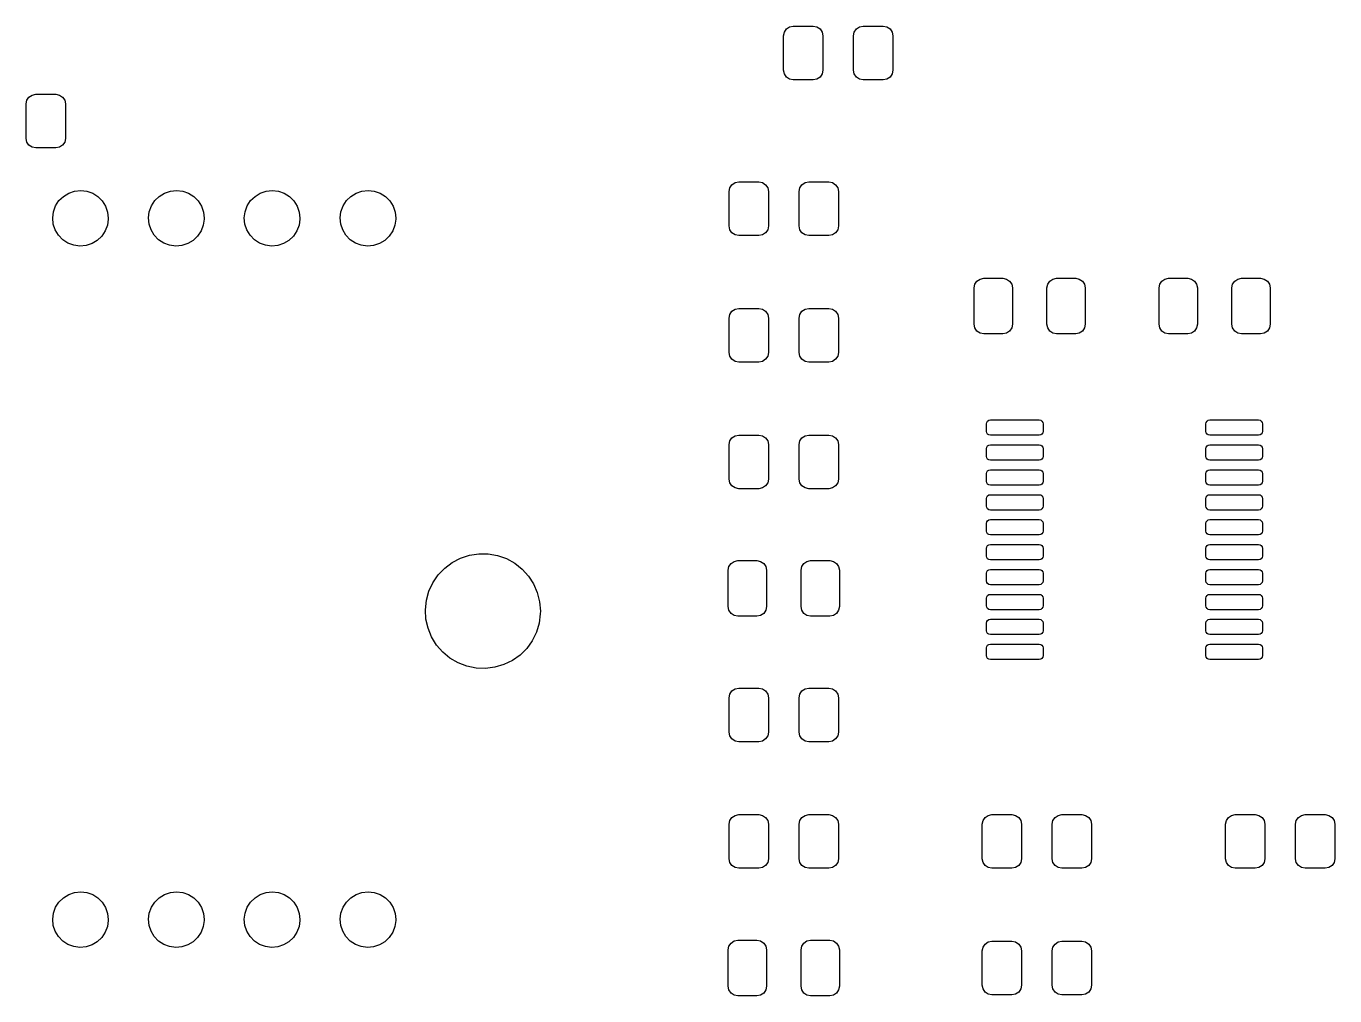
# Model space of a CAD drawing. Extents: x 42 to 170, y -237 to -32.
# Drawn here: x 73.55 to 107.7, y -214.34 to -189.04 of the extents above; entities that cross this region are included whole.
import ezdxf

# ---------------------------------------------------------------- set-up
doc = ezdxf.new("R2010")
doc.units = 0
doc.layers.add('BLACK', color=7, linetype='CONTINUOUS')

msp = doc.modelspace()

# ---------------------------------------------------------------- linework, layer by layer
at = {"layer": 'BLACK', "linetype": 'CONTINUOUS'}
for p, q in [((93.336, -189.192), (93.3902, -189.111)), ((93.3902, -189.111), (93.4713, -189.057)), ((93.4713, -189.057), (93.567, -189.038)), ((93.567, -189.038), (94.092, -189.038)), ((94.092, -189.038), (94.1877, -189.057)), ((94.1877, -189.057), (94.2688, -189.111)), ((94.2688, -189.111), (94.323, -189.192)), ((95.161, -189.192), (95.2152, -189.111)), ((95.2152, -189.111), (95.2963, -189.057)), ((95.2963, -189.057), (95.392, -189.038)), ((95.392, -189.038), (95.917, -189.038)), ((95.917, -189.038), (96.0127, -189.057)), ((96.0127, -189.057), (96.0938, -189.111)), ((96.0938, -189.111), (96.148, -189.192)), ((93.317, -189.288), (93.336, -189.192)), ((93.317, -190.188), (93.317, -189.288)), ((94.323, -189.192), (94.342, -189.288)), ((94.342, -189.288), (94.342, -190.188)), ((95.142, -189.288), (95.161, -189.192)), ((95.142, -190.188), (95.142, -189.288)), ((96.148, -189.192), (96.167, -189.288)), ((96.167, -189.288), (96.167, -190.188)), ((93.336, -190.284), (93.317, -190.188)), ((94.342, -190.188), (94.323, -190.284)), ((95.161, -190.284), (95.142, -190.188)), ((96.167, -190.188), (96.148, -190.284)), ((93.3902, -190.365), (93.336, -190.284)), ((93.4713, -190.419), (93.3902, -190.365)), ((93.567, -190.438), (93.4713, -190.419)), ((94.092, -190.438), (93.567, -190.438)), ((94.1877, -190.419), (94.092, -190.438)), ((94.2688, -190.365), (94.1877, -190.419)), ((94.323, -190.284), (94.2688, -190.365)), ((95.2152, -190.365), (95.161, -190.284)), ((95.2963, -190.419), (95.2152, -190.365)), ((95.392, -190.438), (95.2963, -190.419)), ((95.917, -190.438), (95.392, -190.438)), ((96.0127, -190.419), (95.917, -190.438)), ((96.0938, -190.365), (96.0127, -190.419)), ((96.148, -190.284), (96.0938, -190.365)), ((73.6252, -190.889), (73.7063, -190.835)), ((73.7063, -190.835), (73.802, -190.816)), ((73.802, -190.816), (74.327, -190.816)), ((74.327, -190.816), (74.4227, -190.835)), ((74.4227, -190.835), (74.5038, -190.889)), ((73.552, -191.066), (73.571, -190.97)), ((73.552, -191.966), (73.552, -191.066)), ((73.571, -190.97), (73.6252, -190.889)), ((74.5038, -190.889), (74.558, -190.97)), ((74.558, -190.97), (74.577, -191.066)), ((74.577, -191.066), (74.577, -191.966)), ((73.571, -192.062), (73.552, -191.966)), ((73.6252, -192.143), (73.571, -192.062)), ((73.7063, -192.197), (73.6252, -192.143)), ((73.802, -192.216), (73.7063, -192.197)), ((74.327, -192.216), (73.802, -192.216)), ((74.4227, -192.197), (74.327, -192.216)), ((74.5038, -192.143), (74.4227, -192.197)), ((74.558, -192.062), (74.5038, -192.143)), ((74.577, -191.966), (74.558, -192.062)), ((91.8965, -193.352), (91.9155, -193.256)), ((91.9155, -193.256), (91.9697, -193.175)), ((91.9697, -193.175), (92.0508, -193.121)), ((92.0508, -193.121), (92.1465, -193.102)), ((92.1465, -193.102), (92.6715, -193.102)), ((92.6715, -193.102), (92.7672, -193.121)), ((92.7672, -193.121), (92.8483, -193.175)), ((92.8483, -193.175), (92.9025, -193.256)), ((92.9025, -193.256), (92.9215, -193.352)), ((93.7215, -193.352), (93.7405, -193.256)), ((93.7405, -193.256), (93.7947, -193.175)), ((93.7947, -193.175), (93.8758, -193.121)), ((93.8758, -193.121), (93.9715, -193.102)), ((93.9715, -193.102), (94.4965, -193.102)), ((94.4965, -193.102), (94.5922, -193.121)), ((94.5922, -193.121), (94.6733, -193.175)), ((94.6733, -193.175), (94.7275, -193.256)), ((94.7275, -193.256), (94.7465, -193.352)), ((74.3199, -193.727), (74.4075, -193.591)), ((74.4075, -193.591), (74.5232, -193.478)), ((74.5232, -193.478), (74.661, -193.393)), ((74.661, -193.393), (74.8141, -193.341)), ((74.8141, -193.341), (74.9751, -193.324)), ((74.9751, -193.324), (75.1357, -193.343)), ((75.1357, -193.343), (75.2882, -193.398)), ((75.2882, -193.398), (75.4248, -193.484)), ((75.4248, -193.484), (75.5388, -193.599)), ((75.5388, -193.599), (75.6245, -193.736)), ((76.8199, -193.727), (76.9075, -193.591)), ((76.9075, -193.591), (77.0232, -193.478)), ((77.0232, -193.478), (77.161, -193.393)), ((77.161, -193.393), (77.3141, -193.341)), ((77.3141, -193.341), (77.4751, -193.324)), ((77.4751, -193.324), (77.6357, -193.343)), ((77.6357, -193.343), (77.7882, -193.398)), ((77.7882, -193.398), (77.9248, -193.484)), ((77.9248, -193.484), (78.0388, -193.599)), ((78.0388, -193.599), (78.1245, -193.736)), ((79.3199, -193.727), (79.4075, -193.591)), ((79.4075, -193.591), (79.5232, -193.478)), ((79.5232, -193.478), (79.661, -193.393)), ((79.661, -193.393), (79.8141, -193.341)), ((79.8141, -193.341), (79.9751, -193.324)), ((79.9751, -193.324), (80.1357, -193.343)), ((80.1357, -193.343), (80.2882, -193.398)), ((80.2882, -193.398), (80.4248, -193.484)), ((80.4248, -193.484), (80.5388, -193.599)), ((80.5388, -193.599), (80.6245, -193.736)), ((81.8199, -193.727), (81.9075, -193.591)), ((81.9075, -193.591), (82.0232, -193.478)), ((82.0232, -193.478), (82.161, -193.393)), ((82.161, -193.393), (82.3141, -193.341)), ((82.3141, -193.341), (82.4751, -193.324)), ((82.4751, -193.324), (82.6357, -193.343)), ((82.6357, -193.343), (82.7882, -193.398)), ((82.7882, -193.398), (82.9248, -193.484)), ((82.9248, -193.484), (83.0388, -193.599)), ((83.0388, -193.599), (83.1245, -193.736)), ((91.8965, -194.252), (91.8965, -193.352)), ((92.9215, -193.352), (92.9215, -194.252)), ((93.7215, -194.252), (93.7215, -193.352)), ((94.7465, -193.352), (94.7465, -194.252)), ((74.2443, -194.04), (74.2646, -193.879)), ((74.2646, -193.879), (74.3199, -193.727)), ((75.6245, -193.736), (75.6778, -193.889)), ((75.6778, -193.889), (75.6958, -194.05)), ((76.7443, -194.04), (76.7646, -193.879)), ((76.7646, -193.879), (76.8199, -193.727)), ((78.1245, -193.736), (78.1778, -193.889)), ((78.1778, -193.889), (78.1958, -194.05)), ((79.2443, -194.04), (79.2646, -193.879)), ((79.2646, -193.879), (79.3199, -193.727)), ((80.6245, -193.736), (80.6778, -193.889)), ((80.6778, -193.889), (80.6958, -194.05)), ((81.7443, -194.04), (81.7646, -193.879)), ((81.7646, -193.879), (81.8199, -193.727)), ((83.1245, -193.736), (83.1778, -193.889)), ((83.1778, -193.889), (83.1958, -194.05)), ((74.2601, -194.201), (74.2443, -194.04)), ((74.3111, -194.354), (74.2601, -194.201)), ((75.673, -194.23), (75.6155, -194.382)), ((75.6955, -194.07), (75.673, -194.23)), ((75.6958, -194.05), (75.6955, -194.07)), ((76.7601, -194.201), (76.7443, -194.04)), ((76.8111, -194.354), (76.7601, -194.201)), ((78.173, -194.23), (78.1155, -194.382)), ((78.1955, -194.07), (78.173, -194.23)), ((78.1958, -194.05), (78.1955, -194.07)), ((79.2601, -194.201), (79.2443, -194.04)), ((79.3111, -194.354), (79.2601, -194.201)), ((80.673, -194.23), (80.6155, -194.382)), ((80.6955, -194.07), (80.673, -194.23)), ((80.6958, -194.05), (80.6955, -194.07)), ((81.7601, -194.201), (81.7443, -194.04)), ((81.8111, -194.354), (81.7601, -194.201)), ((83.173, -194.23), (83.1155, -194.382)), ((83.1955, -194.07), (83.173, -194.23)), ((83.1958, -194.05), (83.1955, -194.07)), ((91.9155, -194.348), (91.8965, -194.252)), ((92.9215, -194.252), (92.9025, -194.348)), ((93.7405, -194.348), (93.7215, -194.252)), ((94.7465, -194.252), (94.7275, -194.348)), ((74.395, -194.493), (74.3111, -194.354)), ((74.5074, -194.609), (74.395, -194.493)), ((74.6428, -194.698), (74.5074, -194.609)), ((75.4088, -194.628), (75.2698, -194.711)), ((75.526, -194.517), (75.4088, -194.628)), ((75.6155, -194.382), (75.526, -194.517)), ((76.895, -194.493), (76.8111, -194.354)), ((77.0074, -194.609), (76.895, -194.493)), ((77.1428, -194.698), (77.0074, -194.609)), ((77.9088, -194.628), (77.7698, -194.711)), ((78.026, -194.517), (77.9088, -194.628)), ((78.1155, -194.382), (78.026, -194.517)), ((79.395, -194.493), (79.3111, -194.354)), ((79.5074, -194.609), (79.395, -194.493)), ((79.6428, -194.698), (79.5074, -194.609)), ((80.4088, -194.628), (80.2698, -194.711)), ((80.526, -194.517), (80.4088, -194.628)), ((80.6155, -194.382), (80.526, -194.517)), ((81.895, -194.493), (81.8111, -194.354)), ((82.0074, -194.609), (81.895, -194.493)), ((82.1428, -194.698), (82.0074, -194.609)), ((82.9088, -194.628), (82.7698, -194.711)), ((83.026, -194.517), (82.9088, -194.628)), ((83.1155, -194.382), (83.026, -194.517)), ((91.9697, -194.429), (91.9155, -194.348)), ((92.0508, -194.483), (91.9697, -194.429)), ((92.1465, -194.502), (92.0508, -194.483)), ((92.6715, -194.502), (92.1465, -194.502)), ((92.7672, -194.483), (92.6715, -194.502)), ((92.8483, -194.429), (92.7672, -194.483)), ((92.9025, -194.348), (92.8483, -194.429)), ((93.7947, -194.429), (93.7405, -194.348)), ((93.8758, -194.483), (93.7947, -194.429)), ((93.9715, -194.502), (93.8758, -194.483)), ((94.4965, -194.502), (93.9715, -194.502)), ((94.5922, -194.483), (94.4965, -194.502)), ((94.6733, -194.429), (94.5922, -194.483)), ((94.7275, -194.348), (94.6733, -194.429)), ((74.7944, -194.754), (74.6428, -194.698)), ((74.9548, -194.776), (74.7944, -194.754)), ((75.1159, -194.761), (74.9548, -194.776)), ((75.2698, -194.711), (75.1159, -194.761)), ((77.2944, -194.754), (77.1428, -194.698)), ((77.4548, -194.776), (77.2944, -194.754)), ((77.6159, -194.761), (77.4548, -194.776)), ((77.7698, -194.711), (77.6159, -194.761)), ((79.7944, -194.754), (79.6428, -194.698)), ((79.9548, -194.776), (79.7944, -194.754)), ((80.1159, -194.761), (79.9548, -194.776)), ((80.2698, -194.711), (80.1159, -194.761)), ((82.2944, -194.754), (82.1428, -194.698)), ((82.4548, -194.776), (82.2944, -194.754)), ((82.6159, -194.761), (82.4548, -194.776)), ((82.7698, -194.711), (82.6159, -194.761)), ((98.3607, -195.69), (98.4418, -195.636)), ((98.4418, -195.636), (98.5375, -195.617)), ((98.5375, -195.617), (99.0375, -195.617)), ((99.0375, -195.617), (99.1332, -195.636)), ((99.1332, -195.636), (99.2143, -195.69)), ((100.261, -195.69), (100.342, -195.636)), ((100.342, -195.636), (100.438, -195.617)), ((100.438, -195.617), (100.938, -195.617)), ((100.938, -195.617), (101.033, -195.636)), ((101.033, -195.636), (101.114, -195.69)), ((103.187, -195.69), (103.268, -195.636)), ((103.268, -195.636), (103.364, -195.617)), ((103.364, -195.617), (103.864, -195.617)), ((103.864, -195.617), (103.959, -195.636)), ((103.959, -195.636), (104.04, -195.69)), ((105.087, -195.69), (105.168, -195.636)), ((105.168, -195.636), (105.263, -195.617)), ((105.263, -195.617), (105.763, -195.617)), ((105.763, -195.617), (105.859, -195.636)), ((105.859, -195.636), (105.94, -195.69)), ((98.2875, -195.867), (98.3065, -195.771)), ((98.2875, -196.817), (98.2875, -195.867)), ((98.3065, -195.771), (98.3607, -195.69)), ((99.2143, -195.69), (99.2685, -195.771)), ((99.2685, -195.771), (99.2875, -195.867)), ((99.2875, -195.867), (99.2875, -196.817)), ((100.188, -195.867), (100.207, -195.771)), ((100.188, -196.817), (100.188, -195.867)), ((100.207, -195.771), (100.261, -195.69)), ((101.114, -195.69), (101.168, -195.771)), ((101.168, -195.771), (101.188, -195.867)), ((101.188, -195.867), (101.188, -196.817)), ((103.114, -195.867), (103.133, -195.771)), ((103.114, -196.817), (103.114, -195.867)), ((103.133, -195.771), (103.187, -195.69)), ((104.04, -195.69), (104.094, -195.771)), ((104.094, -195.771), (104.114, -195.867)), ((104.114, -195.867), (104.114, -196.817)), ((105.013, -195.867), (105.033, -195.771)), ((105.013, -196.817), (105.013, -195.867)), ((105.033, -195.771), (105.087, -195.69)), ((105.94, -195.69), (105.994, -195.771)), ((105.994, -195.771), (106.013, -195.867)), ((106.013, -195.867), (106.013, -196.817)), ((91.8965, -196.654), (91.9155, -196.558)), ((91.8965, -197.554), (91.8965, -196.654)), ((91.9155, -196.558), (91.9697, -196.477)), ((91.9697, -196.477), (92.0508, -196.423)), ((92.0508, -196.423), (92.1465, -196.404)), ((92.1465, -196.404), (92.6715, -196.404)), ((92.6715, -196.404), (92.7672, -196.423)), ((92.7672, -196.423), (92.8483, -196.477)), ((92.8483, -196.477), (92.9025, -196.558)), ((92.9025, -196.558), (92.9215, -196.654)), ((92.9215, -196.654), (92.9215, -197.554)), ((93.7215, -196.654), (93.7405, -196.558)), ((93.7215, -197.554), (93.7215, -196.654)), ((93.7405, -196.558), (93.7947, -196.477)), ((93.7947, -196.477), (93.8758, -196.423)), ((93.8758, -196.423), (93.9715, -196.404)), ((93.9715, -196.404), (94.4965, -196.404)), ((94.4965, -196.404), (94.5922, -196.423)), ((94.5922, -196.423), (94.6733, -196.477)), ((94.6733, -196.477), (94.7275, -196.558)), ((94.7275, -196.558), (94.7465, -196.654)), ((94.7465, -196.654), (94.7465, -197.554)), ((98.3065, -196.913), (98.2875, -196.817)), ((98.3607, -196.994), (98.3065, -196.913)), ((98.4418, -197.048), (98.3607, -196.994)), ((99.2143, -196.994), (99.1332, -197.048)), ((99.2685, -196.913), (99.2143, -196.994)), ((99.2875, -196.817), (99.2685, -196.913)), ((100.207, -196.913), (100.188, -196.817)), ((100.261, -196.994), (100.207, -196.913)), ((100.342, -197.048), (100.261, -196.994)), ((101.114, -196.994), (101.033, -197.048)), ((101.168, -196.913), (101.114, -196.994)), ((101.188, -196.817), (101.168, -196.913)), ((103.133, -196.913), (103.114, -196.817)), ((103.187, -196.994), (103.133, -196.913)), ((103.268, -197.048), (103.187, -196.994)), ((104.04, -196.994), (103.959, -197.048)), ((104.094, -196.913), (104.04, -196.994)), ((104.114, -196.817), (104.094, -196.913)), ((105.033, -196.913), (105.013, -196.817)), ((105.087, -196.994), (105.033, -196.913)), ((105.168, -197.048), (105.087, -196.994)), ((105.94, -196.994), (105.859, -197.048)), ((105.994, -196.913), (105.94, -196.994)), ((106.013, -196.817), (105.994, -196.913)), ((98.5375, -197.067), (98.4418, -197.048)), ((99.0375, -197.067), (98.5375, -197.067)), ((99.1332, -197.048), (99.0375, -197.067)), ((100.438, -197.067), (100.342, -197.048)), ((100.938, -197.067), (100.438, -197.067)), ((101.033, -197.048), (100.938, -197.067)), ((103.364, -197.067), (103.268, -197.048)), ((103.864, -197.067), (103.364, -197.067)), ((103.959, -197.048), (103.864, -197.067)), ((105.263, -197.067), (105.168, -197.048)), ((105.763, -197.067), (105.263, -197.067)), ((105.859, -197.048), (105.763, -197.067)), ((91.9155, -197.65), (91.8965, -197.554)), ((91.9697, -197.731), (91.9155, -197.65)), ((92.9025, -197.65), (92.8483, -197.731)), ((92.9215, -197.554), (92.9025, -197.65)), ((93.7405, -197.65), (93.7215, -197.554)), ((93.7947, -197.731), (93.7405, -197.65)), ((94.7275, -197.65), (94.6733, -197.731)), ((94.7465, -197.554), (94.7275, -197.65)), ((92.0508, -197.785), (91.9697, -197.731)), ((92.1465, -197.804), (92.0508, -197.785)), ((92.6715, -197.804), (92.1465, -197.804)), ((92.7672, -197.785), (92.6715, -197.804)), ((92.8483, -197.731), (92.7672, -197.785)), ((93.8758, -197.785), (93.7947, -197.731)), ((93.9715, -197.804), (93.8758, -197.785)), ((94.4965, -197.804), (93.9715, -197.804)), ((94.5922, -197.785), (94.4965, -197.804)), ((94.6733, -197.731), (94.5922, -197.785)), ((98.6115, -199.413), (98.6191, -199.375)), ((98.6115, -199.613), (98.6115, -199.413)), ((98.6191, -199.375), (98.6408, -199.342)), ((98.6408, -199.342), (98.6732, -199.321)), ((98.6732, -199.321), (98.7115, -199.313)), ((98.7115, -199.313), (99.9865, -199.313)), ((99.9865, -199.313), (100.025, -199.321)), ((100.025, -199.321), (100.057, -199.342)), ((100.057, -199.342), (100.079, -199.375)), ((100.079, -199.375), (100.087, -199.413)), ((100.087, -199.413), (100.087, -199.613)), ((104.337, -199.413), (104.344, -199.375)), ((104.337, -199.613), (104.337, -199.413)), ((104.344, -199.375), (104.366, -199.342)), ((104.366, -199.342), (104.398, -199.321)), ((104.398, -199.321), (104.436, -199.313)), ((104.436, -199.313), (105.712, -199.313)), ((105.712, -199.313), (105.75, -199.321)), ((105.75, -199.321), (105.782, -199.342)), ((105.782, -199.342), (105.804, -199.375)), ((105.804, -199.375), (105.811, -199.413)), ((105.811, -199.413), (105.811, -199.613)), ((91.9697, -199.779), (92.0508, -199.725)), ((92.0508, -199.725), (92.1465, -199.706)), ((92.1465, -199.706), (92.6715, -199.706)), ((92.6715, -199.706), (92.7672, -199.725)), ((92.7672, -199.725), (92.8483, -199.779)), ((93.7947, -199.779), (93.8758, -199.725)), ((93.8758, -199.725), (93.9715, -199.706)), ((93.9715, -199.706), (94.4965, -199.706)), ((94.4965, -199.706), (94.5922, -199.725)), ((94.5922, -199.725), (94.6733, -199.779)), ((98.6191, -199.651), (98.6115, -199.613)), ((98.6408, -199.684), (98.6191, -199.651)), ((98.6732, -199.705), (98.6408, -199.684)), ((98.7115, -199.713), (98.6732, -199.705)), ((99.9865, -199.713), (98.7115, -199.713)), ((100.025, -199.705), (99.9865, -199.713)), ((100.057, -199.684), (100.025, -199.705)), ((100.079, -199.651), (100.057, -199.684)), ((100.087, -199.613), (100.079, -199.651)), ((104.344, -199.651), (104.337, -199.613)), ((104.366, -199.684), (104.344, -199.651)), ((104.398, -199.705), (104.366, -199.684)), ((104.436, -199.713), (104.398, -199.705)), ((105.712, -199.713), (104.436, -199.713)), ((105.75, -199.705), (105.712, -199.713)), ((105.782, -199.684), (105.75, -199.705)), ((105.804, -199.651), (105.782, -199.684)), ((105.811, -199.613), (105.804, -199.651)), ((91.8965, -199.956), (91.9155, -199.86)), ((91.8965, -200.856), (91.8965, -199.956)), ((91.9155, -199.86), (91.9697, -199.779)), ((92.8483, -199.779), (92.9025, -199.86)), ((92.9025, -199.86), (92.9215, -199.956)), ((92.9215, -199.956), (92.9215, -200.856)), ((93.7215, -199.956), (93.7405, -199.86)), ((93.7215, -200.856), (93.7215, -199.956)), ((93.7405, -199.86), (93.7947, -199.779)), ((94.6733, -199.779), (94.7275, -199.86)), ((94.7275, -199.86), (94.7465, -199.956)), ((94.7465, -199.956), (94.7465, -200.856)), ((98.6115, -200.063), (98.6191, -200.025)), ((98.6115, -200.263), (98.6115, -200.063)), ((98.6191, -200.025), (98.6408, -199.992)), ((98.6408, -199.992), (98.6732, -199.971)), ((98.6732, -199.971), (98.7115, -199.963)), ((98.7115, -199.963), (99.9865, -199.963)), ((99.9865, -199.963), (100.025, -199.971)), ((100.025, -199.971), (100.057, -199.992)), ((100.057, -199.992), (100.079, -200.025)), ((100.079, -200.025), (100.087, -200.063)), ((100.087, -200.063), (100.087, -200.263)), ((104.337, -200.063), (104.344, -200.025)), ((104.337, -200.263), (104.337, -200.063)), ((104.344, -200.025), (104.366, -199.992)), ((104.366, -199.992), (104.398, -199.971)), ((104.398, -199.971), (104.436, -199.963)), ((104.436, -199.963), (105.712, -199.963)), ((105.712, -199.963), (105.75, -199.971)), ((105.75, -199.971), (105.782, -199.992)), ((105.782, -199.992), (105.804, -200.025)), ((105.804, -200.025), (105.811, -200.063)), ((105.811, -200.063), (105.811, -200.263)), ((98.6191, -200.301), (98.6115, -200.263)), ((98.6408, -200.334), (98.6191, -200.301)), ((98.6732, -200.355), (98.6408, -200.334)), ((98.7115, -200.363), (98.6732, -200.355)), ((99.9865, -200.363), (98.7115, -200.363)), ((100.025, -200.355), (99.9865, -200.363)), ((100.057, -200.334), (100.025, -200.355)), ((100.079, -200.301), (100.057, -200.334)), ((100.087, -200.263), (100.079, -200.301)), ((104.344, -200.301), (104.337, -200.263)), ((104.366, -200.334), (104.344, -200.301)), ((104.398, -200.355), (104.366, -200.334)), ((104.436, -200.363), (104.398, -200.355)), ((105.712, -200.363), (104.436, -200.363)), ((105.75, -200.355), (105.712, -200.363)), ((105.782, -200.334), (105.75, -200.355)), ((105.804, -200.301), (105.782, -200.334)), ((105.811, -200.263), (105.804, -200.301)), ((98.6115, -200.713), (98.6191, -200.675)), ((98.6115, -200.913), (98.6115, -200.713)), ((98.6191, -200.675), (98.6408, -200.642)), ((98.6408, -200.642), (98.6732, -200.621)), ((98.6732, -200.621), (98.7115, -200.613)), ((98.7115, -200.613), (99.9865, -200.613)), ((99.9865, -200.613), (100.025, -200.621)), ((100.025, -200.621), (100.057, -200.642)), ((100.057, -200.642), (100.079, -200.675)), ((100.079, -200.675), (100.087, -200.713)), ((100.087, -200.713), (100.087, -200.913)), ((104.337, -200.713), (104.344, -200.675)), ((104.337, -200.913), (104.337, -200.713)), ((104.344, -200.675), (104.366, -200.642)), ((104.366, -200.642), (104.398, -200.621)), ((104.398, -200.621), (104.436, -200.613)), ((104.436, -200.613), (105.712, -200.613)), ((105.712, -200.613), (105.75, -200.621)), ((105.75, -200.621), (105.782, -200.642)), ((105.782, -200.642), (105.804, -200.675)), ((105.804, -200.675), (105.811, -200.713)), ((105.811, -200.713), (105.811, -200.913)), ((91.9155, -200.952), (91.8965, -200.856)), ((91.9697, -201.033), (91.9155, -200.952)), ((92.0508, -201.087), (91.9697, -201.033)), ((92.1465, -201.106), (92.0508, -201.087)), ((92.6715, -201.106), (92.1465, -201.106)), ((92.7672, -201.087), (92.6715, -201.106)), ((92.8483, -201.033), (92.7672, -201.087)), ((92.9025, -200.952), (92.8483, -201.033)), ((92.9215, -200.856), (92.9025, -200.952)), ((93.7405, -200.952), (93.7215, -200.856)), ((93.7947, -201.033), (93.7405, -200.952)), ((93.8758, -201.087), (93.7947, -201.033)), ((93.9715, -201.106), (93.8758, -201.087)), ((94.4965, -201.106), (93.9715, -201.106)), ((94.5922, -201.087), (94.4965, -201.106)), ((94.6733, -201.033), (94.5922, -201.087)), ((94.7275, -200.952), (94.6733, -201.033)), ((94.7465, -200.856), (94.7275, -200.952)), ((98.6191, -200.951), (98.6115, -200.913)), ((98.6408, -200.984), (98.6191, -200.951)), ((98.6732, -201.005), (98.6408, -200.984)), ((98.7115, -201.013), (98.6732, -201.005)), ((99.9865, -201.013), (98.7115, -201.013)), ((100.025, -201.005), (99.9865, -201.013)), ((100.057, -200.984), (100.025, -201.005)), ((100.079, -200.951), (100.057, -200.984)), ((100.087, -200.913), (100.079, -200.951)), ((104.344, -200.951), (104.337, -200.913)), ((104.366, -200.984), (104.344, -200.951)), ((104.398, -201.005), (104.366, -200.984)), ((104.436, -201.013), (104.398, -201.005)), ((105.712, -201.013), (104.436, -201.013)), ((105.75, -201.005), (105.712, -201.013)), ((105.782, -200.984), (105.75, -201.005)), ((105.804, -200.951), (105.782, -200.984)), ((105.811, -200.913), (105.804, -200.951)), ((98.6115, -201.363), (98.6191, -201.325)), ((98.6115, -201.563), (98.6115, -201.363)), ((98.6191, -201.325), (98.6408, -201.292)), ((98.6408, -201.292), (98.6732, -201.271)), ((98.6732, -201.271), (98.7115, -201.263)), ((98.7115, -201.263), (99.9865, -201.263)), ((99.9865, -201.263), (100.025, -201.271)), ((100.025, -201.271), (100.057, -201.292)), ((100.057, -201.292), (100.079, -201.325)), ((100.079, -201.325), (100.087, -201.363)), ((100.087, -201.363), (100.087, -201.563)), ((104.337, -201.363), (104.344, -201.325)), ((104.337, -201.563), (104.337, -201.363)), ((104.344, -201.325), (104.366, -201.292)), ((104.366, -201.292), (104.398, -201.271)), ((104.398, -201.271), (104.436, -201.263)), ((104.436, -201.263), (105.712, -201.263)), ((105.712, -201.263), (105.75, -201.271)), ((105.75, -201.271), (105.782, -201.292)), ((105.782, -201.292), (105.804, -201.325)), ((105.804, -201.325), (105.811, -201.363)), ((105.811, -201.363), (105.811, -201.563)), ((98.6191, -201.601), (98.6115, -201.563)), ((98.6408, -201.634), (98.6191, -201.601)), ((98.6732, -201.655), (98.6408, -201.634)), ((98.7115, -201.663), (98.6732, -201.655)), ((99.9865, -201.663), (98.7115, -201.663)), ((100.025, -201.655), (99.9865, -201.663)), ((100.057, -201.634), (100.025, -201.655)), ((100.079, -201.601), (100.057, -201.634)), ((100.087, -201.563), (100.079, -201.601)), ((104.344, -201.601), (104.337, -201.563)), ((104.366, -201.634), (104.344, -201.601)), ((104.398, -201.655), (104.366, -201.634)), ((104.436, -201.663), (104.398, -201.655)), ((105.712, -201.663), (104.436, -201.663)), ((105.75, -201.655), (105.712, -201.663)), ((105.782, -201.634), (105.75, -201.655)), ((105.804, -201.601), (105.782, -201.634)), ((105.811, -201.563), (105.804, -201.601)), ((98.6115, -202.013), (98.6191, -201.975)), ((98.6115, -202.213), (98.6115, -202.013)), ((98.6191, -201.975), (98.6408, -201.942)), ((98.6408, -201.942), (98.6732, -201.921)), ((98.6732, -201.921), (98.7115, -201.913)), ((98.7115, -201.913), (99.9865, -201.913)), ((99.9865, -201.913), (100.025, -201.921)), ((100.025, -201.921), (100.057, -201.942)), ((100.057, -201.942), (100.079, -201.975)), ((100.079, -201.975), (100.087, -202.013)), ((100.087, -202.013), (100.087, -202.213)), ((104.337, -202.013), (104.344, -201.975)), ((104.337, -202.213), (104.337, -202.013)), ((104.344, -201.975), (104.366, -201.942)), ((104.366, -201.942), (104.398, -201.921)), ((104.398, -201.921), (104.436, -201.913)), ((104.436, -201.913), (105.712, -201.913)), ((105.712, -201.913), (105.75, -201.921)), ((105.75, -201.921), (105.782, -201.942)), ((105.782, -201.942), (105.804, -201.975)), ((105.804, -201.975), (105.811, -202.013)), ((105.811, -202.013), (105.811, -202.213)), ((98.6191, -202.251), (98.6115, -202.213)), ((98.6408, -202.284), (98.6191, -202.251)), ((98.6732, -202.305), (98.6408, -202.284)), ((98.7115, -202.313), (98.6732, -202.305)), ((99.9865, -202.313), (98.7115, -202.313)), ((100.025, -202.305), (99.9865, -202.313)), ((100.057, -202.284), (100.025, -202.305)), ((100.079, -202.251), (100.057, -202.284)), ((100.087, -202.213), (100.079, -202.251)), ((104.344, -202.251), (104.337, -202.213)), ((104.366, -202.284), (104.344, -202.251)), ((104.398, -202.305), (104.366, -202.284)), ((104.436, -202.313), (104.398, -202.305)), ((105.712, -202.313), (104.436, -202.313)), ((105.75, -202.305), (105.712, -202.313)), ((105.782, -202.284), (105.75, -202.305)), ((105.804, -202.251), (105.782, -202.284)), ((105.811, -202.213), (105.804, -202.251)), ((85.1224, -202.841), (85.3654, -202.804)), ((85.3654, -202.804), (85.6112, -202.807)), ((85.6112, -202.807), (85.8532, -202.85)), ((98.6115, -202.663), (98.6191, -202.625)), ((98.6115, -202.863), (98.6115, -202.663)), ((98.6191, -202.625), (98.6408, -202.592)), ((98.6408, -202.592), (98.6732, -202.571)), ((98.6732, -202.571), (98.7115, -202.563)), ((98.7115, -202.563), (99.9865, -202.563)), ((99.9865, -202.563), (100.025, -202.571)), ((100.025, -202.571), (100.057, -202.592)), ((100.057, -202.592), (100.079, -202.625)), ((100.079, -202.625), (100.087, -202.663)), ((100.087, -202.663), (100.087, -202.863)), ((104.337, -202.663), (104.344, -202.625)), ((104.337, -202.863), (104.337, -202.663)), ((104.344, -202.625), (104.366, -202.592)), ((104.366, -202.592), (104.398, -202.571)), ((104.398, -202.571), (104.436, -202.563)), ((104.436, -202.563), (105.712, -202.563)), ((105.712, -202.563), (105.75, -202.571)), ((105.75, -202.571), (105.782, -202.592)), ((105.782, -202.592), (105.804, -202.625)), ((105.804, -202.625), (105.811, -202.663)), ((105.811, -202.663), (105.811, -202.863)), ((84.3043, -203.356), (84.4741, -203.178)), ((84.4741, -203.178), (84.6707, -203.031)), ((84.6707, -203.031), (84.8887, -202.917)), ((84.8887, -202.917), (85.1224, -202.841)), ((85.8532, -202.85), (86.0849, -202.932)), ((86.0849, -202.932), (86.3001, -203.051)), ((86.3001, -203.051), (86.493, -203.203)), ((91.8715, -203.233), (91.8905, -203.137)), ((91.8905, -203.137), (91.9447, -203.056)), ((91.9447, -203.056), (92.0258, -203.002)), ((92.0258, -203.002), (92.1215, -202.983)), ((92.1215, -202.983), (92.6215, -202.983)), ((92.6215, -202.983), (92.7172, -203.002)), ((92.7172, -203.002), (92.7983, -203.056)), ((92.7983, -203.056), (92.8525, -203.137)), ((92.8525, -203.137), (92.8715, -203.233)), ((93.7715, -203.233), (93.7905, -203.137)), ((93.7905, -203.137), (93.8447, -203.056)), ((93.8447, -203.056), (93.9258, -203.002)), ((93.9258, -203.002), (94.0215, -202.983)), ((94.0215, -202.983), (94.5215, -202.983)), ((94.5215, -202.983), (94.6172, -203.002)), ((94.6172, -203.002), (94.6983, -203.056)), ((94.6983, -203.056), (94.7525, -203.137)), ((94.7525, -203.137), (94.7715, -203.233)), ((98.6191, -202.901), (98.6115, -202.863)), ((98.6408, -202.934), (98.6191, -202.901)), ((98.6732, -202.955), (98.6408, -202.934)), ((98.7115, -202.963), (98.6732, -202.955)), ((99.9865, -202.963), (98.7115, -202.963)), ((100.025, -202.955), (99.9865, -202.963)), ((100.057, -202.934), (100.025, -202.955)), ((100.079, -202.901), (100.057, -202.934)), ((100.087, -202.863), (100.079, -202.901)), ((104.344, -202.901), (104.337, -202.863)), ((104.366, -202.934), (104.344, -202.901)), ((104.398, -202.955), (104.366, -202.934)), ((104.436, -202.963), (104.398, -202.955)), ((105.712, -202.963), (104.436, -202.963)), ((105.75, -202.955), (105.712, -202.963)), ((105.782, -202.934), (105.75, -202.955)), ((105.804, -202.901), (105.782, -202.934)), ((105.811, -202.863), (105.804, -202.901)), ((84.1658, -203.559), (84.3043, -203.356)), ((86.493, -203.203), (86.6584, -203.385)), ((86.6584, -203.385), (86.792, -203.591)), ((91.8715, -204.183), (91.8715, -203.233)), ((92.8715, -203.233), (92.8715, -204.183)), ((93.7715, -204.183), (93.7715, -203.233)), ((94.7715, -203.233), (94.7715, -204.183)), ((98.6115, -203.313), (98.6191, -203.275)), ((98.6115, -203.513), (98.6115, -203.313)), ((98.6191, -203.551), (98.6115, -203.513)), ((98.6191, -203.275), (98.6408, -203.242)), ((98.6408, -203.242), (98.6732, -203.221)), ((98.6732, -203.221), (98.7115, -203.213)), ((98.7115, -203.213), (99.9865, -203.213)), ((99.9865, -203.213), (100.025, -203.221)), ((100.025, -203.221), (100.057, -203.242)), ((100.057, -203.242), (100.079, -203.275)), ((100.079, -203.275), (100.087, -203.313)), ((100.087, -203.513), (100.079, -203.551)), ((100.087, -203.313), (100.087, -203.513)), ((104.337, -203.313), (104.344, -203.275)), ((104.337, -203.513), (104.337, -203.313)), ((104.344, -203.551), (104.337, -203.513)), ((104.344, -203.275), (104.366, -203.242)), ((104.366, -203.242), (104.398, -203.221)), ((104.398, -203.221), (104.436, -203.213)), ((104.436, -203.213), (105.712, -203.213)), ((105.712, -203.213), (105.75, -203.221)), ((105.75, -203.221), (105.782, -203.242)), ((105.782, -203.242), (105.804, -203.275)), ((105.804, -203.275), (105.811, -203.313)), ((105.811, -203.513), (105.804, -203.551)), ((105.811, -203.313), (105.811, -203.513)), ((83.9966, -204.019), (84.0623, -203.782)), ((84.0623, -203.782), (84.1658, -203.559)), ((86.792, -203.591), (86.89, -203.817)), ((86.89, -203.817), (86.9499, -204.055)), ((98.6408, -203.584), (98.6191, -203.551)), ((98.6732, -203.605), (98.6408, -203.584)), ((98.7115, -203.613), (98.6732, -203.605)), ((98.6732, -203.871), (98.7115, -203.863)), ((99.9865, -203.613), (98.7115, -203.613)), ((98.7115, -203.863), (99.9865, -203.863)), ((100.025, -203.605), (99.9865, -203.613)), ((99.9865, -203.863), (100.025, -203.871)), ((100.057, -203.584), (100.025, -203.605)), ((100.079, -203.551), (100.057, -203.584)), ((104.366, -203.584), (104.344, -203.551)), ((104.398, -203.605), (104.366, -203.584)), ((104.436, -203.613), (104.398, -203.605)), ((104.398, -203.871), (104.436, -203.863)), ((105.712, -203.613), (104.436, -203.613)), ((104.436, -203.863), (105.712, -203.863)), ((105.75, -203.605), (105.712, -203.613)), ((105.712, -203.863), (105.75, -203.871)), ((105.782, -203.584), (105.75, -203.605)), ((105.804, -203.551), (105.782, -203.584)), ((83.9704, -204.263), (83.9966, -204.019)), ((86.9499, -204.055), (86.97, -204.3)), ((91.8905, -204.279), (91.8715, -204.183)), ((92.8715, -204.183), (92.8525, -204.279)), ((93.7905, -204.279), (93.7715, -204.183)), ((94.7715, -204.183), (94.7525, -204.279)), ((98.6115, -203.963), (98.6191, -203.925)), ((98.6115, -204.163), (98.6115, -203.963)), ((98.6191, -204.201), (98.6115, -204.163)), ((98.6191, -203.925), (98.6408, -203.892)), ((98.6408, -204.234), (98.6191, -204.201)), ((98.6408, -203.892), (98.6732, -203.871)), ((100.025, -203.871), (100.057, -203.892)), ((100.057, -203.892), (100.079, -203.925)), ((100.079, -204.201), (100.057, -204.234)), ((100.079, -203.925), (100.087, -203.963)), ((100.087, -204.163), (100.079, -204.201)), ((100.087, -203.963), (100.087, -204.163)), ((104.337, -203.963), (104.344, -203.925)), ((104.337, -204.163), (104.337, -203.963)), ((104.344, -204.201), (104.337, -204.163)), ((104.344, -203.925), (104.366, -203.892)), ((104.366, -204.234), (104.344, -204.201)), ((104.366, -203.892), (104.398, -203.871)), ((105.75, -203.871), (105.782, -203.892)), ((105.782, -203.892), (105.804, -203.925)), ((105.804, -204.201), (105.782, -204.234)), ((105.804, -203.925), (105.811, -203.963)), ((105.811, -204.163), (105.804, -204.201)), ((105.811, -203.963), (105.811, -204.163)), ((83.9846, -204.509), (83.9704, -204.263)), ((84.0386, -204.749), (83.9846, -204.509)), ((86.9682, -204.373), (86.9361, -204.617)), ((86.97, -204.3), (86.9682, -204.373)), ((91.9447, -204.36), (91.8905, -204.279)), ((92.0258, -204.414), (91.9447, -204.36)), ((92.1215, -204.433), (92.0258, -204.414)), ((92.6215, -204.433), (92.1215, -204.433)), ((92.7172, -204.414), (92.6215, -204.433)), ((92.7983, -204.36), (92.7172, -204.414)), ((92.8525, -204.279), (92.7983, -204.36)), ((93.8447, -204.36), (93.7905, -204.279)), ((93.9258, -204.414), (93.8447, -204.36)), ((94.0215, -204.433), (93.9258, -204.414)), ((94.5215, -204.433), (94.0215, -204.433)), ((94.6172, -204.414), (94.5215, -204.433)), ((94.6983, -204.36), (94.6172, -204.414)), ((94.7525, -204.279), (94.6983, -204.36)), ((98.6191, -204.575), (98.6408, -204.542)), ((98.6732, -204.255), (98.6408, -204.234)), ((98.6408, -204.542), (98.6732, -204.521)), ((98.7115, -204.263), (98.6732, -204.255)), ((98.6732, -204.521), (98.7115, -204.513)), ((99.9865, -204.263), (98.7115, -204.263)), ((98.7115, -204.513), (99.9865, -204.513)), ((100.025, -204.255), (99.9865, -204.263)), ((99.9865, -204.513), (100.025, -204.521)), ((100.057, -204.234), (100.025, -204.255)), ((100.025, -204.521), (100.057, -204.542)), ((100.057, -204.542), (100.079, -204.575)), ((104.344, -204.575), (104.366, -204.542)), ((104.398, -204.255), (104.366, -204.234)), ((104.366, -204.542), (104.398, -204.521)), ((104.436, -204.263), (104.398, -204.255)), ((104.398, -204.521), (104.436, -204.513)), ((105.712, -204.263), (104.436, -204.263)), ((104.436, -204.513), (105.712, -204.513)), ((105.75, -204.255), (105.712, -204.263)), ((105.712, -204.513), (105.75, -204.521)), ((105.782, -204.234), (105.75, -204.255)), ((105.75, -204.521), (105.782, -204.542)), ((105.782, -204.542), (105.804, -204.575)), ((84.1311, -204.976), (84.0386, -204.749)), ((86.8647, -204.852), (86.7558, -205.073)), ((86.9361, -204.617), (86.8647, -204.852)), ((98.6115, -204.613), (98.6191, -204.575)), ((98.6115, -204.813), (98.6115, -204.613)), ((98.6191, -204.851), (98.6115, -204.813)), ((98.6408, -204.884), (98.6191, -204.851)), ((98.6732, -204.905), (98.6408, -204.884)), ((100.057, -204.884), (100.025, -204.905)), ((100.079, -204.851), (100.057, -204.884)), ((100.079, -204.575), (100.087, -204.613)), ((100.087, -204.813), (100.079, -204.851)), ((100.087, -204.613), (100.087, -204.813)), ((104.337, -204.613), (104.344, -204.575)), ((104.337, -204.813), (104.337, -204.613)), ((104.344, -204.851), (104.337, -204.813)), ((104.366, -204.884), (104.344, -204.851)), ((104.398, -204.905), (104.366, -204.884)), ((105.782, -204.884), (105.75, -204.905)), ((105.804, -204.851), (105.782, -204.884)), ((105.804, -204.575), (105.811, -204.613)), ((105.811, -204.813), (105.804, -204.851)), ((105.811, -204.613), (105.811, -204.813)), ((84.2596, -205.186), (84.1311, -204.976)), ((84.4205, -205.372), (84.2596, -205.186)), ((86.7558, -205.073), (86.6123, -205.272)), ((98.6115, -205.263), (98.6191, -205.225)), ((98.6191, -205.225), (98.6408, -205.192)), ((98.6408, -205.192), (98.6732, -205.171)), ((98.7115, -204.913), (98.6732, -204.905)), ((98.6732, -205.171), (98.7115, -205.163)), ((99.9865, -204.913), (98.7115, -204.913)), ((98.7115, -205.163), (99.9865, -205.163)), ((100.025, -204.905), (99.9865, -204.913)), ((99.9865, -205.163), (100.025, -205.171)), ((100.025, -205.171), (100.057, -205.192)), ((100.057, -205.192), (100.079, -205.225)), ((100.079, -205.225), (100.087, -205.263)), ((104.337, -205.263), (104.344, -205.225)), ((104.344, -205.225), (104.366, -205.192)), ((104.366, -205.192), (104.398, -205.171)), ((104.436, -204.913), (104.398, -204.905)), ((104.398, -205.171), (104.436, -205.163)), ((105.712, -204.913), (104.436, -204.913)), ((104.436, -205.163), (105.712, -205.163)), ((105.75, -204.905), (105.712, -204.913)), ((105.712, -205.163), (105.75, -205.171)), ((105.75, -205.171), (105.782, -205.192)), ((105.782, -205.192), (105.804, -205.225)), ((105.804, -205.225), (105.811, -205.263)), ((84.6096, -205.529), (84.4205, -205.372)), ((84.8219, -205.653), (84.6096, -205.529)), ((86.4382, -205.446), (86.2381, -205.588)), ((86.6123, -205.272), (86.4382, -205.446)), ((98.6115, -205.463), (98.6115, -205.263)), ((98.6191, -205.501), (98.6115, -205.463)), ((98.6408, -205.534), (98.6191, -205.501)), ((98.6732, -205.555), (98.6408, -205.534)), ((98.7115, -205.563), (98.6732, -205.555)), ((99.9865, -205.563), (98.7115, -205.563)), ((100.025, -205.555), (99.9865, -205.563)), ((100.057, -205.534), (100.025, -205.555)), ((100.079, -205.501), (100.057, -205.534)), ((100.087, -205.463), (100.079, -205.501)), ((100.087, -205.263), (100.087, -205.463)), ((104.337, -205.463), (104.337, -205.263)), ((104.344, -205.501), (104.337, -205.463)), ((104.366, -205.534), (104.344, -205.501)), ((104.398, -205.555), (104.366, -205.534)), ((104.436, -205.563), (104.398, -205.555)), ((105.712, -205.563), (104.436, -205.563)), ((105.75, -205.555), (105.712, -205.563)), ((105.782, -205.534), (105.75, -205.555)), ((105.804, -205.501), (105.782, -205.534)), ((105.811, -205.463), (105.804, -205.501)), ((105.811, -205.263), (105.811, -205.463)), ((85.0515, -205.74), (84.8219, -205.653)), ((85.2924, -205.789), (85.0515, -205.74)), ((85.538, -205.798), (85.2924, -205.789)), ((85.7819, -205.767), (85.538, -205.798)), ((86.0173, -205.697), (85.7819, -205.767)), ((86.2381, -205.588), (86.0173, -205.697)), ((91.8965, -206.56), (91.9155, -206.464)), ((91.8965, -207.46), (91.8965, -206.56)), ((91.9155, -206.464), (91.9697, -206.383)), ((91.9697, -206.383), (92.0508, -206.329)), ((92.0508, -206.329), (92.1465, -206.31)), ((92.1465, -206.31), (92.6715, -206.31)), ((92.6715, -206.31), (92.7672, -206.329)), ((92.7672, -206.329), (92.8483, -206.383)), ((92.8483, -206.383), (92.9025, -206.464)), ((92.9025, -206.464), (92.9215, -206.56)), ((92.9215, -206.56), (92.9215, -207.46)), ((93.7215, -206.56), (93.7405, -206.464)), ((93.7215, -207.46), (93.7215, -206.56)), ((93.7405, -206.464), (93.7947, -206.383)), ((93.7947, -206.383), (93.8758, -206.329)), ((93.8758, -206.329), (93.9715, -206.31)), ((93.9715, -206.31), (94.4965, -206.31)), ((94.4965, -206.31), (94.5922, -206.329)), ((94.5922, -206.329), (94.6733, -206.383)), ((94.6733, -206.383), (94.7275, -206.464)), ((94.7275, -206.464), (94.7465, -206.56)), ((94.7465, -206.56), (94.7465, -207.46)), ((91.9155, -207.556), (91.8965, -207.46)), ((91.9697, -207.637), (91.9155, -207.556)), ((92.9025, -207.556), (92.8483, -207.637)), ((92.9215, -207.46), (92.9025, -207.556)), ((93.7405, -207.556), (93.7215, -207.46)), ((93.7947, -207.637), (93.7405, -207.556)), ((94.7275, -207.556), (94.6733, -207.637)), ((94.7465, -207.46), (94.7275, -207.556)), ((92.0508, -207.691), (91.9697, -207.637)), ((92.1465, -207.71), (92.0508, -207.691)), ((92.6715, -207.71), (92.1465, -207.71)), ((92.7672, -207.691), (92.6715, -207.71)), ((92.8483, -207.637), (92.7672, -207.691)), ((93.8758, -207.691), (93.7947, -207.637)), ((93.9715, -207.71), (93.8758, -207.691)), ((94.4965, -207.71), (93.9715, -207.71)), ((94.5922, -207.691), (94.4965, -207.71)), ((94.6733, -207.637), (94.5922, -207.691)), ((91.9697, -209.685), (92.0508, -209.631)), ((92.0508, -209.631), (92.1465, -209.612)), ((92.1465, -209.612), (92.6715, -209.612)), ((92.6715, -209.612), (92.7672, -209.631)), ((92.7672, -209.631), (92.8483, -209.685)), ((93.7947, -209.685), (93.8758, -209.631)), ((93.8758, -209.631), (93.9715, -209.612)), ((93.9715, -209.612), (94.4965, -209.612)), ((94.4965, -209.612), (94.5922, -209.631)), ((94.5922, -209.631), (94.6733, -209.685)), ((98.5737, -209.685), (98.6548, -209.631)), ((98.6548, -209.631), (98.7505, -209.612)), ((98.7505, -209.612), (99.2755, -209.612)), ((99.2755, -209.612), (99.3712, -209.631)), ((99.3712, -209.631), (99.4523, -209.685)), ((100.399, -209.685), (100.48, -209.631)), ((100.48, -209.631), (100.575, -209.612)), ((100.575, -209.612), (101.1, -209.612)), ((101.1, -209.612), (101.196, -209.631)), ((101.196, -209.631), (101.277, -209.685)), ((104.924, -209.685), (105.005, -209.631)), ((105.005, -209.631), (105.1, -209.612)), ((105.1, -209.612), (105.625, -209.612)), ((105.625, -209.612), (105.721, -209.631)), ((105.721, -209.631), (105.802, -209.685)), ((106.749, -209.685), (106.83, -209.631)), ((106.83, -209.631), (106.925, -209.612)), ((106.925, -209.612), (107.45, -209.612)), ((107.45, -209.612), (107.546, -209.631)), ((107.546, -209.631), (107.627, -209.685)), ((91.8965, -209.862), (91.9155, -209.766)), ((91.8965, -210.762), (91.8965, -209.862)), ((91.9155, -209.766), (91.9697, -209.685)), ((92.8483, -209.685), (92.9025, -209.766)), ((92.9025, -209.766), (92.9215, -209.862)), ((92.9215, -209.862), (92.9215, -210.762)), ((93.7215, -209.862), (93.7405, -209.766)), ((93.7215, -210.762), (93.7215, -209.862)), ((93.7405, -209.766), (93.7947, -209.685)), ((94.6733, -209.685), (94.7275, -209.766)), ((94.7275, -209.766), (94.7465, -209.862)), ((94.7465, -209.862), (94.7465, -210.762)), ((98.5005, -209.862), (98.5195, -209.766)), ((98.5005, -210.762), (98.5005, -209.862)), ((98.5195, -209.766), (98.5737, -209.685)), ((99.4523, -209.685), (99.5065, -209.766)), ((99.5065, -209.766), (99.5255, -209.862)), ((99.5255, -209.862), (99.5255, -210.762)), ((100.325, -209.862), (100.345, -209.766)), ((100.325, -210.762), (100.325, -209.862)), ((100.345, -209.766), (100.399, -209.685)), ((101.277, -209.685), (101.331, -209.766)), ((101.331, -209.766), (101.35, -209.862)), ((101.35, -209.862), (101.35, -210.762)), ((104.85, -209.862), (104.87, -209.766)), ((104.85, -210.762), (104.85, -209.862)), ((104.87, -209.766), (104.924, -209.685)), ((105.802, -209.685), (105.856, -209.766)), ((105.856, -209.766), (105.875, -209.862)), ((105.875, -209.862), (105.875, -210.762)), ((106.675, -209.862), (106.695, -209.766)), ((106.675, -210.762), (106.675, -209.862)), ((106.695, -209.766), (106.749, -209.685)), ((107.627, -209.685), (107.681, -209.766)), ((107.681, -209.766), (107.7, -209.862)), ((107.7, -209.862), (107.7, -210.762)), ((91.9155, -210.858), (91.8965, -210.762)), ((91.9697, -210.939), (91.9155, -210.858)), ((92.0508, -210.993), (91.9697, -210.939)), ((92.1465, -211.012), (92.0508, -210.993)), ((92.6715, -211.012), (92.1465, -211.012)), ((92.7672, -210.993), (92.6715, -211.012)), ((92.8483, -210.939), (92.7672, -210.993)), ((92.9025, -210.858), (92.8483, -210.939)), ((92.9215, -210.762), (92.9025, -210.858)), ((93.7405, -210.858), (93.7215, -210.762)), ((93.7947, -210.939), (93.7405, -210.858)), ((93.8758, -210.993), (93.7947, -210.939)), ((93.9715, -211.012), (93.8758, -210.993)), ((94.4965, -211.012), (93.9715, -211.012)), ((94.5922, -210.993), (94.4965, -211.012)), ((94.6733, -210.939), (94.5922, -210.993)), ((94.7275, -210.858), (94.6733, -210.939)), ((94.7465, -210.762), (94.7275, -210.858)), ((98.5195, -210.858), (98.5005, -210.762)), ((98.5737, -210.939), (98.5195, -210.858)), ((98.6548, -210.993), (98.5737, -210.939)), ((98.7505, -211.012), (98.6548, -210.993)), ((99.2755, -211.012), (98.7505, -211.012)), ((99.3712, -210.993), (99.2755, -211.012)), ((99.4523, -210.939), (99.3712, -210.993)), ((99.5065, -210.858), (99.4523, -210.939)), ((99.5255, -210.762), (99.5065, -210.858)), ((100.345, -210.858), (100.325, -210.762)), ((100.399, -210.939), (100.345, -210.858)), ((100.48, -210.993), (100.399, -210.939)), ((100.575, -211.012), (100.48, -210.993)), ((101.1, -211.012), (100.575, -211.012)), ((101.196, -210.993), (101.1, -211.012)), ((101.277, -210.939), (101.196, -210.993)), ((101.331, -210.858), (101.277, -210.939)), ((101.35, -210.762), (101.331, -210.858)), ((104.87, -210.858), (104.85, -210.762)), ((104.924, -210.939), (104.87, -210.858)), ((105.005, -210.993), (104.924, -210.939)), ((105.1, -211.012), (105.005, -210.993)), ((105.625, -211.012), (105.1, -211.012)), ((105.721, -210.993), (105.625, -211.012)), ((105.802, -210.939), (105.721, -210.993)), ((105.856, -210.858), (105.802, -210.939)), ((105.875, -210.762), (105.856, -210.858)), ((106.695, -210.858), (106.675, -210.762)), ((106.749, -210.939), (106.695, -210.858)), ((106.83, -210.993), (106.749, -210.939)), ((106.925, -211.012), (106.83, -210.993)), ((107.45, -211.012), (106.925, -211.012)), ((107.546, -210.993), (107.45, -211.012)), ((107.627, -210.939), (107.546, -210.993)), ((107.681, -210.858), (107.627, -210.939)), ((107.7, -210.762), (107.681, -210.858)), ((74.5232, -211.778), (74.661, -211.693)), ((74.661, -211.693), (74.8141, -211.641)), ((74.8141, -211.641), (74.9751, -211.624)), ((74.9751, -211.624), (75.1357, -211.643)), ((75.1357, -211.643), (75.2882, -211.698)), ((75.2882, -211.698), (75.4248, -211.784)), ((77.0232, -211.778), (77.161, -211.693)), ((77.161, -211.693), (77.3141, -211.641)), ((77.3141, -211.641), (77.4751, -211.624)), ((77.4751, -211.624), (77.6357, -211.643)), ((77.6357, -211.643), (77.7882, -211.698)), ((77.7882, -211.698), (77.9248, -211.784)), ((79.5232, -211.778), (79.661, -211.693)), ((79.661, -211.693), (79.8141, -211.641)), ((79.8141, -211.641), (79.9751, -211.624)), ((79.9751, -211.624), (80.1357, -211.643)), ((80.1357, -211.643), (80.2882, -211.698)), ((80.2882, -211.698), (80.4248, -211.784)), ((82.0232, -211.778), (82.161, -211.693)), ((82.161, -211.693), (82.3141, -211.641)), ((82.3141, -211.641), (82.4751, -211.624)), ((82.4751, -211.624), (82.6357, -211.643)), ((82.6357, -211.643), (82.7882, -211.698)), ((82.7882, -211.698), (82.9248, -211.784)), ((74.2646, -212.179), (74.3199, -212.027)), ((74.3199, -212.027), (74.4075, -211.891)), ((74.4075, -211.891), (74.5232, -211.778)), ((75.4248, -211.784), (75.5388, -211.899)), ((75.5388, -211.899), (75.6245, -212.036)), ((75.6245, -212.036), (75.6778, -212.189)), ((76.7646, -212.179), (76.8199, -212.027)), ((76.8199, -212.027), (76.9075, -211.891)), ((76.9075, -211.891), (77.0232, -211.778)), ((77.9248, -211.784), (78.0388, -211.899)), ((78.0388, -211.899), (78.1245, -212.036)), ((78.1245, -212.036), (78.1778, -212.189)), ((79.2646, -212.179), (79.3199, -212.027)), ((79.3199, -212.027), (79.4075, -211.891)), ((79.4075, -211.891), (79.5232, -211.778)), ((80.4248, -211.784), (80.5388, -211.899)), ((80.5388, -211.899), (80.6245, -212.036)), ((80.6245, -212.036), (80.6778, -212.189)), ((81.7646, -212.179), (81.8199, -212.027)), ((81.8199, -212.027), (81.9075, -211.891)), ((81.9075, -211.891), (82.0232, -211.778)), ((82.9248, -211.784), (83.0388, -211.899)), ((83.0388, -211.899), (83.1245, -212.036)), ((83.1245, -212.036), (83.1778, -212.189)), ((74.2443, -212.34), (74.2646, -212.179)), ((74.2601, -212.501), (74.2443, -212.34)), ((75.6955, -212.37), (75.673, -212.53)), ((75.6778, -212.189), (75.6958, -212.35)), ((75.6958, -212.35), (75.6955, -212.37)), ((76.7443, -212.34), (76.7646, -212.179)), ((76.7601, -212.501), (76.7443, -212.34)), ((78.1955, -212.37), (78.173, -212.53)), ((78.1778, -212.189), (78.1958, -212.35)), ((78.1958, -212.35), (78.1955, -212.37)), ((79.2443, -212.34), (79.2646, -212.179)), ((79.2601, -212.501), (79.2443, -212.34)), ((80.6955, -212.37), (80.673, -212.53)), ((80.6778, -212.189), (80.6958, -212.35)), ((80.6958, -212.35), (80.6955, -212.37)), ((81.7443, -212.34), (81.7646, -212.179)), ((81.7601, -212.501), (81.7443, -212.34)), ((83.1955, -212.37), (83.173, -212.53)), ((83.1778, -212.189), (83.1958, -212.35)), ((83.1958, -212.35), (83.1955, -212.37)), ((74.3111, -212.654), (74.2601, -212.501)), ((74.395, -212.793), (74.3111, -212.654)), ((75.6155, -212.682), (75.526, -212.817)), ((75.673, -212.53), (75.6155, -212.682)), ((76.8111, -212.654), (76.7601, -212.501)), ((76.895, -212.793), (76.8111, -212.654)), ((78.1155, -212.682), (78.026, -212.817)), ((78.173, -212.53), (78.1155, -212.682)), ((79.3111, -212.654), (79.2601, -212.501)), ((79.395, -212.793), (79.3111, -212.654)), ((80.6155, -212.682), (80.526, -212.817)), ((80.673, -212.53), (80.6155, -212.682)), ((81.8111, -212.654), (81.7601, -212.501)), ((81.895, -212.793), (81.8111, -212.654)), ((83.1155, -212.682), (83.026, -212.817)), ((83.173, -212.53), (83.1155, -212.682)), ((74.5074, -212.909), (74.395, -212.793)), ((74.6428, -212.998), (74.5074, -212.909)), ((74.7944, -213.054), (74.6428, -212.998)), ((74.9548, -213.076), (74.7944, -213.054)), ((75.1159, -213.061), (74.9548, -213.076)), ((75.2698, -213.011), (75.1159, -213.061)), ((75.4088, -212.928), (75.2698, -213.011)), ((75.526, -212.817), (75.4088, -212.928)), ((77.0074, -212.909), (76.895, -212.793)), ((77.1428, -212.998), (77.0074, -212.909)), ((77.2944, -213.054), (77.1428, -212.998)), ((77.4548, -213.076), (77.2944, -213.054)), ((77.6159, -213.061), (77.4548, -213.076)), ((77.7698, -213.011), (77.6159, -213.061)), ((77.9088, -212.928), (77.7698, -213.011)), ((78.026, -212.817), (77.9088, -212.928)), ((79.5074, -212.909), (79.395, -212.793)), ((79.6428, -212.998), (79.5074, -212.909)), ((79.7944, -213.054), (79.6428, -212.998)), ((79.9548, -213.076), (79.7944, -213.054)), ((80.1159, -213.061), (79.9548, -213.076)), ((80.2698, -213.011), (80.1159, -213.061)), ((80.4088, -212.928), (80.2698, -213.011)), ((80.526, -212.817), (80.4088, -212.928)), ((82.0074, -212.909), (81.895, -212.793)), ((82.1428, -212.998), (82.0074, -212.909)), ((82.2944, -213.054), (82.1428, -212.998)), ((82.4548, -213.076), (82.2944, -213.054)), ((82.6159, -213.061), (82.4548, -213.076)), ((82.7698, -213.011), (82.6159, -213.061)), ((82.9088, -212.928), (82.7698, -213.011)), ((83.026, -212.817), (82.9088, -212.928)), ((91.8715, -213.139), (91.8905, -213.043)), ((91.8905, -213.043), (91.9447, -212.962)), ((91.9447, -212.962), (92.0258, -212.908)), ((92.0258, -212.908), (92.1215, -212.889)), ((92.1215, -212.889), (92.6215, -212.889)), ((92.6215, -212.889), (92.7172, -212.908)), ((92.7172, -212.908), (92.7983, -212.962)), ((92.7983, -212.962), (92.8525, -213.043)), ((92.8525, -213.043), (92.8715, -213.139)), ((93.7715, -213.139), (93.7905, -213.043)), ((93.7905, -213.043), (93.8447, -212.962)), ((93.8447, -212.962), (93.9258, -212.908)), ((93.9258, -212.908), (94.0215, -212.889)), ((94.0215, -212.889), (94.5215, -212.889)), ((94.5215, -212.889), (94.6172, -212.908)), ((94.6172, -212.908), (94.6983, -212.962)), ((94.6983, -212.962), (94.7525, -213.043)), ((94.7525, -213.043), (94.7715, -213.139)), ((98.5005, -213.164), (98.5195, -213.068)), ((98.5195, -213.068), (98.5737, -212.987)), ((98.5737, -212.987), (98.6548, -212.933)), ((98.6548, -212.933), (98.7505, -212.914)), ((98.7505, -212.914), (99.2755, -212.914)), ((99.2755, -212.914), (99.3712, -212.933)), ((99.3712, -212.933), (99.4523, -212.987)), ((99.4523, -212.987), (99.5065, -213.068)), ((99.5065, -213.068), (99.5255, -213.164)), ((100.325, -213.164), (100.345, -213.068)), ((100.345, -213.068), (100.399, -212.987)), ((100.399, -212.987), (100.48, -212.933)), ((100.48, -212.933), (100.575, -212.914)), ((100.575, -212.914), (101.1, -212.914)), ((101.1, -212.914), (101.196, -212.933)), ((101.196, -212.933), (101.277, -212.987)), ((101.277, -212.987), (101.331, -213.068)), ((101.331, -213.068), (101.35, -213.164)), ((91.8715, -214.089), (91.8715, -213.139)), ((92.8715, -213.139), (92.8715, -214.089)), ((93.7715, -214.089), (93.7715, -213.139)), ((94.7715, -213.139), (94.7715, -214.089)), ((98.5005, -214.064), (98.5005, -213.164)), ((99.5255, -213.164), (99.5255, -214.064)), ((100.325, -214.064), (100.325, -213.164)), ((101.35, -213.164), (101.35, -214.064)), ((91.8905, -214.185), (91.8715, -214.089)), ((92.8715, -214.089), (92.8525, -214.185)), ((93.7905, -214.185), (93.7715, -214.089)), ((94.7715, -214.089), (94.7525, -214.185)), ((98.5195, -214.16), (98.5005, -214.064)), ((99.5255, -214.064), (99.5065, -214.16)), ((100.345, -214.16), (100.325, -214.064)), ((101.35, -214.064), (101.331, -214.16)), ((91.9447, -214.266), (91.8905, -214.185)), ((92.0258, -214.32), (91.9447, -214.266)), ((92.1215, -214.339), (92.0258, -214.32)), ((92.6215, -214.339), (92.1215, -214.339)), ((92.7172, -214.32), (92.6215, -214.339)), ((92.7983, -214.266), (92.7172, -214.32)), ((92.8525, -214.185), (92.7983, -214.266)), ((93.8447, -214.266), (93.7905, -214.185)), ((93.9258, -214.32), (93.8447, -214.266)), ((94.0215, -214.339), (93.9258, -214.32)), ((94.5215, -214.339), (94.0215, -214.339)), ((94.6172, -214.32), (94.5215, -214.339)), ((94.6983, -214.266), (94.6172, -214.32)), ((94.7525, -214.185), (94.6983, -214.266)), ((98.5737, -214.241), (98.5195, -214.16)), ((98.6548, -214.295), (98.5737, -214.241)), ((98.7505, -214.314), (98.6548, -214.295)), ((99.2755, -214.314), (98.7505, -214.314)), ((99.3712, -214.295), (99.2755, -214.314)), ((99.4523, -214.241), (99.3712, -214.295)), ((99.5065, -214.16), (99.4523, -214.241)), ((100.399, -214.241), (100.345, -214.16)), ((100.48, -214.295), (100.399, -214.241)), ((100.575, -214.314), (100.48, -214.295)), ((101.1, -214.314), (100.575, -214.314)), ((101.196, -214.295), (101.1, -214.314)), ((101.277, -214.241), (101.196, -214.295)), ((101.331, -214.16), (101.277, -214.241))]:
    msp.add_line(p, q, dxfattribs=at)

doc.saveas('drawing.dxf')
